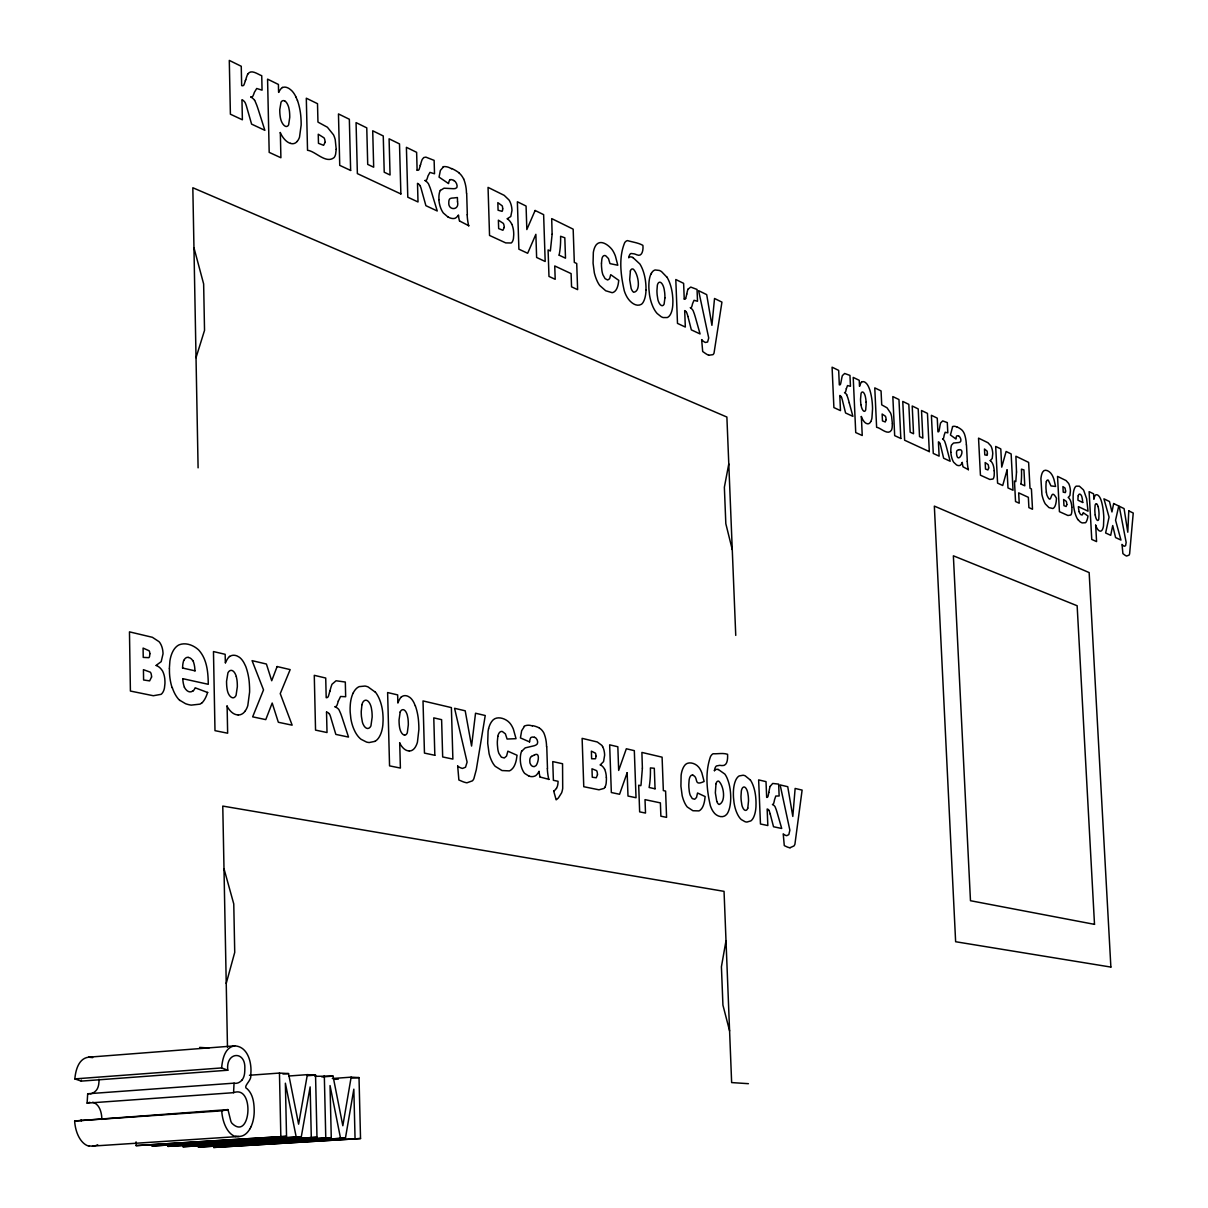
<?xml version="1.0" encoding="UTF-8"?>
<svg xmlns="http://www.w3.org/2000/svg" width="1208" height="1208" viewBox="0 0 1208 1208"><rect width="100%" height="100%" fill="white"/><g stroke="black" fill="none" stroke-linecap="round" stroke-linejoin="round"><path stroke-width="1.5" d="M645.978 290.041L645.993 287.746A29.717 12.956 80.2 0 0 645.812 284.091L645.706 282.899A23.209 10.102 80.2 0 0 642.641 269.535L642.218 268.538A20.717 9.015 80.2 0 0 639.847 263.963L632.811 257.425M169.347 668.613L169.905 660.942A28.177 15.81 82.3 0 1 179.192 644.8C185.67 642.233 193.189 645.102 198.172 649.526A25.398 14.209 82.3 0 1 199.26 650.644C207.157 659.855 208.123 672.705 208.274 684.302L182.665 678.654M233.567 1092.681L234.05 1083.153L87.686 1093.769L87.112 1103.13L233.567 1092.681C255.054 1084.558 250.751 1142.164 231.815 1123.138A14.572 8.109 87.3 0 1 230.879 1121.386L227.965 1109.608L74.76 1120.979L221.849 1110.816L227.965 1109.608M250.992 1126.762A26.168 14.541 87.3 0 0 254.208 1112.175C254.239 1104.067 253.469 1094.69 247.157 1088.816C242.008 1086.641 252.246 1080.526 250.675 1075.12C252.185 1063.976 248.395 1046.521 234.714 1045.871L88.637 1057.181C78.535 1058.374 75.606 1070.424 74.836 1078.895L81.253 1081.115L227.799 1070.228C225.428 1051.609 246.115 1050.099 244.801 1069.095A18.679 10.404 86.9 0 1 244.786 1070.907L244.59 1073.399A11.748 6.523 86.9 0 1 242.31 1079.635L241.932 1080.058M81.253 1081.115L81.344 1080.163M227.799 1070.228L221.623 1067.932C222.393 1059.582 224.673 1047.276 234.714 1045.871M360.528 1138.525L213.62 1147.464L360.528 1138.525L359.018 1077.611L351.151 1077.159L342.83 1125.735L333.031 1076.117L314.956 1076.313M345.443 1138.072L198.399 1147.102L345.443 1138.072L353.838 1089.178L355.046 1138.359M726.008 940.67L721.418 966.762L722.928 1005.116L729.587 1030.892M316.979 1137.241L167.912 1146.377L316.979 1137.241L315.545 1075.12L307.361 1074.652L298.603 1124.18L288.531 1073.58L279.456 1073.066L249.467 1075.256M301.29 1136.773L152.087 1145.999L301.29 1136.773L310.139 1086.913L311.286 1137.075M768.832 792.508L768.983 791.617A33.145 13.922 84.2 0 1 770.115 786.378M497.832 736.382L497.334 741.667A28.614 13.877 83.6 0 0 497.394 744.913L497.802 749.081A10.947 5.33 83.6 0 0 498.934 753.49L501.38 757.174L504.325 757.99L506.56 756.027L507.873 751.18L517.039 755.257L516.465 759.168A24.794 12.065 83.6 0 1 514.895 764.604A22.454 10.917 83.6 0 1 512.509 768.56L511.331 769.692A24.009 11.672 83.6 0 1 509.308 770.885L502.015 770.553L495.235 766.34A22.605 11.023 83.6 0 1 492.396 762.293A24.87 12.125 83.6 0 1 489.104 753.732L487.7 743.282L488.077 731.369A21.019 10.253 83.5 0 1 488.591 728.741M728.786 463.917L724.362 487.262L725.827 523.713L732.259 549.64M846.34 388.75L847.533 385.563L850.462 386.288L849.964 375.416L844.649 373.483L842.369 375.643A31 12.065 81.6 0 0 841.402 380.142L841.221 380.867A26.848 10.57 81.3 0 1 840.481 384.265A4.394 1.721 81.5 0 1 839.318 384.823L838.669 370.388L832.085 367.187L833.898 407.579L840.481 410.629L839.802 395.469A7.746 3.05 81.6 0 1 841.251 396.783M686.733 294.027L686.552 294.858A29.354 12.503 80.3 0 1 685.631 298.497M361.932 704.732L361.237 711.406A30.623 15.81 83.1 0 0 361.434 716.495L362.355 721.976A9.86 5.119 83.1 0 0 363.079 724.09A9.694 5.028 83.1 0 0 370.932 725.902L372.155 717.129A35.862 18.724 83 0 0 372.109 714.487A27.059 14.103 83.1 0 0 371.883 711.316L371.354 707.918A10.615 5.511 83.1 0 0 370.343 704.641A9.453 4.907 83.1 0 0 366.447 700.278A9.875 5.119 83.1 0 0 362.536 702.875A10.042 5.21 83.1 0 0 361.932 704.732M329.995 690.599L329.724 691.686M420.505 164.681L420.263 165.602M715.982 783.811L715.347 792.841L716.782 801.357M226.228 983.418L234.729 952.387L233.763 903.946L223.993 868.703M338.316 701.138L340.565 696.487L345.669 696.729L345.307 682.037L336.066 680.768L331.989 684.272A41.193 21.533 83 0 0 330.056 690.659M245.692 79.743L245.39 80.725M196.028 357.674L204.529 330.358L203.639 283.94L193.959 247.761M630.395 270.985L629.685 279.682L631.15 288.47A7.61 3.322 80.2 0 0 633.671 292.276C641.373 291.279 638.337 273.839 633.37 269.218A10.585 4.606 80.2 0 0 632.871 269.022A7.671 3.337 80.2 0 0 630.365 270.939M747.797 808.122L748.522 800.844A29.641 12.79 84.1 0 0 748.447 798.639A22.378 9.634 84.1 0 0 748.25 796.012L747.827 793.203A8.773 3.775 84.1 0 0 747.088 790.515A7.822 3.352 84.1 0 0 744.355 787.012A8.305 3.564 84.1 0 0 741.35 790.878L740.987 796.434A25.368 10.842 84.2 0 0 741.214 800.662L741.923 805.192A8.154 3.503 84.2 0 0 742.452 806.914A8.018 3.443 84.2 0 0 747.827 808.167M770.145 786.423L772.697 783.448L778.647 784.113L779.145 795.981L775.793 796.042L774.509 799.817A23.949 10.162 84.1 0 1 773.679 803.365A5.089 2.144 84.2 0 1 772.516 804.422M687.986 289.271L690.719 287.066L697.046 289.452L697.514 301.26L694.026 300.309L692.546 303.676A24.492 10.404 80.4 0 1 691.656 306.938A5.194 2.205 80.5 0 1 690.417 307.632M400.165 712.071L399.048 719.968A32.103 16.293 83.3 0 0 399.078 721.599A20.672 10.51 83.3 0 0 399.546 727.14A10.117 5.164 83.3 0 0 400.694 731.233A8.909 4.545 83.3 0 0 404.529 735.083M870.757 421.562L871.21 420.58A15.961 6.176 81.7 0 0 871.934 418.089L872.553 408.817A39.305 15.281 81.6 0 0 872.418 405.329L872.267 403.155A25.006 9.694 81.6 0 0 870.002 390.516L869.141 388.146A13.998 5.406 81.6 0 0 866.514 383.54L865.366 382.498A19.917 7.701 81.7 0 0 864.339 381.909A16.172 6.251 81.6 0 0 861.546 382.226M521.735 751.21L525.208 747.873L533.981 745.804A55.024 26.395 83.1 0 0 535.99 745.019C539.161 743.992 537.439 737.952 534.449 737.182M247.791 74.126C251.083 68.841 257.742 74.307 261.743 75.727L262.06 90.162L256.715 88.486L254.344 92.382A30.668 15.704 76.7 0 1 252.834 96.202A6.493 3.322 76.9 0 1 250.902 96.867M556.45 788.311L556.918 787.48A10.313 4.907 83.9 0 0 558.051 781.289L553.385 780.308L552.766 761.584L562.551 763.743L562.702 788.311A16.731 7.943 83.9 0 1 561.584 792.886L558.458 797.839A47.218 22.514 83.7 0 1 556.148 799.832L553.732 791.149M440.376 190.487L444.016 188.206L453.257 188.69A56.353 26.501 78.3 0 0 455.371 188.508C458.934 188.055 456.488 181.532 453.8 180.4M245.284 710.893L246.221 709.353A22.469 12.352 82.6 0 0 247.806 705.578L249.603 692.078A55.477 30.713 82.5 0 0 249.543 687.095L249.377 684.015A35.243 19.419 82.5 0 0 245.737 666.408L244.182 663.207A19.706 10.812 82.5 0 0 239.305 657.212L237.115 655.989A28.041 15.417 82.5 0 0 235.137 655.4A22.786 12.518 82.5 0 0 229.596 656.533M297.183 141.396L298.059 140.219A21.668 10.932 77.4 0 0 299.524 137.108L301.154 125.088A53.514 27.15 77.2 0 0 301.079 120.483L300.913 117.599A33.99 17.169 77.3 0 0 297.5 100.506M952.553 426.922L950.439 434.986L955.981 439.048A6.931 2.537 82.1 0 1 956.645 436.012A11.642 4.273 82.1 0 1 958.865 436.269M524.287 726.612L521.66 730.719L520.421 737.907L529.512 741.878M531.52 756.434L530.705 757.189A4.364 2.099 83.7 0 0 530.403 757.688A5.013 2.401 83.7 0 0 529.784 760.844C529.255 764.181 532.954 768.877 536.065 765.555C538.662 762.173 540.293 750.923 534.027 755.287M443.155 167.172L440.376 170.434L439.048 177.108L448.576 183.586A9.196 4.349 78.8 0 1 449.904 179.811M374.948 741.365L369.271 742.527A50.449 26.153 82.9 0 1 366.522 742.059L361.071 739.296A27.527 14.3 83.1 0 1 355.288 732.139L354.095 729.662A25.791 13.394 83.1 0 1 350.849 718.594L350.199 712.327A34.987 18.135 83.1 0 1 350.124 707.677L350.275 704.838A26.621 13.832 83.1 0 1 353.098 693.181M87.112 1103.13L89.83 1102.285M95.221 1145.682L93.469 1146.014A38.565 22.816 87.6 0 1 90.781 1146.06L89.15 1145.803M958.941 449.693C966.536 448.53 957.415 465.699 956.525 453.393A3.85 1.419 82.2 0 1 956.812 451.082A3.352 1.238 82.2 0 1 956.978 450.735L957.461 450.267A29.339 10.751 82.3 0 1 958.941 449.723M74.836 1078.895L221.623 1067.932M282.914 1073.987L288.531 1073.58M288.772 1076.011L307.361 1074.652M308.025 1075.664L315.545 1075.12M321.826 1076.932L333.031 1076.117M332.321 1078.517L351.151 1077.159M334.601 1079.363L338.361 1079.091M351.498 1078.155L359.018 1077.611M92.563 1146.09L239.078 1136.486M136.066 1141.862L136.127 1145.622L286.538 1136.335L285.375 1083.198L296.126 1136.622M286.538 1136.335L136.127 1145.622M331.264 1137.664L183.042 1146.739L331.264 1137.664L330.041 1085.569L340.475 1137.936M88.637 1057.181L92.699 1057.634M409.21 750.953L409.814 750.953A20.596 10.495 83.3 0 0 415.326 747.118L416.111 745.653A20.808 10.6 83.3 0 0 417.44 742.135L418.874 729.556A51.34 26.334 83.2 0 0 418.783 724.936L418.617 722.082A32.631 16.655 83.2 0 0 415.356 705.789M238.112 714.94L238.806 714.94A22.242 12.231 82.7 0 0 245.284 710.908M790.062 847.699L793.943 845.962A12.201 5.104 84.4 0 0 794.653 844.785A10.419 4.364 84.4 0 0 794.94 844.075L802.112 790.092L795.136 788.447L792.81 816.442L787.737 786.71L780.141 784.913L789.866 830.198L788.824 834.607L786.74 835.679A26.954 11.31 84.2 0 1 783.222 833.852L784.279 845.615L786.831 846.808A57.063 23.903 84.1 0 0 790.062 847.79M199.622 1047.396L208.924 1048M748.416 1083.682L731.64 1082.579L724.045 891.353L222.77 806.083L227.482 1047.351M235.817 1136.169L237.372 1136.441A39.305 21.865 87.2 0 0 239.954 1136.411L241.63 1136.079A29.022 16.127 87.3 0 0 249.95 1128.816M548.976 779.371L540.127 777.046M87.837 1093.814L88.32 1093.904A10.751 6.372 87.3 0 0 88.713 1093.935M92.654 1102.24C99.796 1104.172 101.759 1112.93 101.865 1119.393M182.499 668.009L195.152 670.863M234.126 1083.168L234.669 1083.274A10.963 6.1 86.9 0 0 235.032 1083.319A22.816 12.699 86.8 0 0 241.962 1080.118M290.554 143.42L291.204 143.586A21.442 10.827 77.4 0 0 297.183 141.427M692.788 775.234C699.07 777.318 692.984 786.71 704.128 781.47L701.863 772.894A19.6 8.637 84 0 0 699.976 768.983A18.346 8.079 84 0 0 698.435 766.884C695.113 762.897 687.141 760.708 684.136 766.159A26.742 11.823 84.1 0 0 683.169 767.895A21.638 9.573 84 0 0 681.493 772.969A19.071 8.441 84 0 0 681.116 775.385L680.919 786.212L682.173 795.679A22.559 9.981 84.1 0 0 684.951 803.395A20.521 9.075 84.1 0 0 687.322 807.035L692.924 810.734L698.904 810.9A21.789 9.619 84.1 0 0 700.564 809.783L701.531 808.741A20.385 8.985 84.1 0 0 703.449 805.087A22.499 9.921 84.1 0 0 704.687 800.119L705.125 796.555L697.544 793.007L696.518 797.431L694.706 799.273L692.275 798.579L690.236 795.257A9.936 4.394 84.1 0 1 689.27 791.285L688.877 787.51A25.972 11.431 84.1 0 1 688.802 784.551L689.149 779.734A9.347 4.122 84 0 1 692.924 775.083M718.171 769.375L724.815 774.056A20.249 8.803 84.1 0 1 727.065 778.043L727.442 778.979A22.68 9.875 84.1 0 1 730.417 791.663L730.523 792.856A29.037 12.654 84.1 0 1 730.704 796.51L730.704 798.85A23.843 10.374 84.1 0 1 728.409 811.429A20.083 8.743 84.1 0 1 726.461 814.615C722.686 818.813 715.921 816.019 713.369 811.821A19.751 8.607 84.1 0 1 711.527 808.605A18.196 7.928 84.1 0 1 710.349 805.63C706.665 789.79 705.004 772.199 710.485 756.616A17.878 7.792 83.9 0 1 713.082 753.762C718.262 754.003 722.837 752.735 727.578 754.305C727.76 758.307 727.76 766.204 721.916 765.6A94.677 41.193 84.6 0 0 719.575 765.359L716.48 765.947A8.698 3.79 84 0 0 714.441 770.795M708.824 355.243L712.962 354.654A12.442 5.24 80.9 0 0 713.717 353.702A10.615 4.47 80.9 0 0 714.034 353.083L721.931 302.121L714.532 298.482L711.92 325.329L706.695 294.631L698.617 290.675L708.719 337.983L707.586 342.015L705.366 342.468A27.512 11.582 80.7 0 1 701.637 339.659M529.3 776.321L524.71 773.437A14.058 6.765 83.7 0 1 523.004 770.9A13.756 6.629 83.7 0 1 520.361 760.949A14.134 6.81 83.7 0 1 521.66 751.074M207.716 692.531L195.152 687.805A15.342 8.607 82.4 0 1 192.827 691.248M968.408 469.655L963.018 466.832A13.56 4.953 82.2 0 1 962.323 463.117M468.855 225.775L459.553 220.973M1021.032 484.061L1024.777 485.812L1023.946 469.942L1021.455 469.157A42.597 15.145 82.3 0 1 1020.986 484M1082.776 502.498L1077.989 500.218A10.177 3.443 82.6 0 1 1078.246 495.703M559.183 255.205L565.51 258.195L564.816 237.795L560.603 236.27A55.961 25.504 79.4 0 1 559.123 255.13M448.183 217.183L443.396 213.046A14.36 6.81 78.9 0 1 441.599 210.086A14.043 6.674 78.9 0 1 438.881 199.607M958.865 436.088C960.647 437.205 961.855 441.207 959.937 442.188A42.34 15.493 81.8 0 1 958.744 442.536L953.505 443.049L951.481 445.163A10.872 3.986 82.1 0 0 950.907 452.351M179.811 700.293L185.473 703.66A67.648 37.841 81.9 0 0 189.384 704.793A85.813 47.958 81.7 0 0 191.242 705.125L199.984 704.143A22.892 12.805 82.4 0 0 201.525 703.101M375.099 692.003L368.017 686.884A51.657 26.848 83.3 0 0 364.997 686.053L359.214 686.627A27.376 14.224 83.1 0 0 354.11 691.369A28.614 14.858 83.1 0 0 353.113 693.196M750.123 779.84L745.2 775.823A42.763 18.362 84.3 0 0 743.131 775.234L739.205 775.929A22.665 9.739 84.2 0 0 735.808 780.021A23.677 10.177 84.2 0 0 735.174 781.591A22.031 9.468 84.1 0 0 733.422 791.346L733.377 793.716A28.962 12.427 84.2 0 0 733.498 797.567L734.041 802.746A21.336 9.166 84.2 0 0 736.427 811.821L737.303 813.83A22.786 9.785 84.2 0 0 741.334 819.598L745.094 821.727A41.752 17.924 84 0 0 746.967 822.044L750.832 820.911A21.94 9.407 84.2 0 0 753.701 817.091A22.001 9.438 84.2 0 0 755.951 806.959L756.027 803.471A29.823 12.82 84.2 0 0 755.921 799.862L755.846 798.76A22.122 9.498 84.2 0 0 750.153 779.658M1077.838 519.47L1080.043 521.75A41.012 13.892 82.5 0 0 1081.507 522.611A52.05 17.622 82.5 0 0 1082.217 522.913L1085.448 522.732A13.892 4.711 82.7 0 0 1085.992 522.188A19.826 6.72 82.6 0 0 1087.985 516.027L1083.214 512.675A9.302 3.156 82.6 0 1 1082.444 514.638M666.725 276.994L661.531 271.604A43.684 18.83 80.5 0 0 659.326 270.441L655.144 269.973A23.163 9.966 80.4 0 0 651.52 273.023M329.376 714.004L329.256 713.807A4.485 2.371 83.1 0 0 328.999 713.475A10.328 5.466 83.1 0 0 326.522 712.071M420.052 185.73L419.931 185.519A4.228 2.023 78.6 0 0 419.704 185.171A9.724 4.681 78.7 0 0 417.5 183.344L418.013 201.978L407.791 197.191L406.401 147.316L416.624 152.329L417.122 170.237M768.922 810.372L769.013 810.523A11.295 4.787 84.3 0 1 770.176 814.071M686.567 312.434L686.657 312.615A11.521 4.907 80.6 0 1 687.88 316.436M841.478 397.251L841.387 397.085A10.555 4.152 81.6 0 1 842.535 400.724L845.57 412.97L852.893 416.352L849.269 402.883M939.839 443.321L939.915 443.472A9.936 3.684 82.1 0 1 940.866 446.718L943.644 458.225L950.152 461.229L946.861 448.591A59.419 22.257 82.2 0 0 945.638 444.121L944.747 441.524A3.79 1.404 82.1 0 0 944.475 440.95A12.02 4.455 82.1 0 0 942.633 439.033M296.051 97.184L297.425 100.551M415.295 705.865L414.012 702.845A18.241 9.287 83.2 0 0 409.784 697.363L407.896 696.261A25.972 13.228 83.2 0 0 406.19 695.748A21.095 10.751 83.2 0 0 401.464 696.895M770.221 814.041L773.528 826.755L781.712 828.477L777.725 814.615A67.648 28.962 84.5 0 0 776.246 809.722L775.159 806.929A4.304 1.812 84.3 0 0 774.811 806.34A13.65 5.768 84.3 0 0 772.531 804.604M236.3 676.571L236.919 679.651A25.745 14.224 82.5 0 1 237.297 684.181A39.411 21.85 82.5 0 1 237.327 686.824L236.073 695.31A8.396 4.621 82.6 0 1 232.797 697.801A9.619 5.3 82.6 0 1 228.357 693.543A10.932 6.01 82.6 0 1 227.104 689.089A22.318 12.246 82.6 0 1 226.591 683.124A34.654 18.966 82.6 0 1 226.545 681.342L227.934 672.856A9.287 5.119 82.5 0 1 231.83 670.425A8.667 4.772 82.5 0 1 235.59 674.592A9.241 5.089 82.5 0 1 236.3 676.571M687.911 316.421L691.354 329.875L700.066 333.937L695.899 319.154A69.022 29.702 80.7 0 0 694.343 313.929L693.211 310.864A4.394 1.857 80.6 0 0 692.848 310.184A13.937 5.919 80.7 0 0 690.417 307.813M81.147 1119.756L81.314 1120.888M1046.339 492.124L1046.037 489.164A20.46 7.067 82.5 0 1 1045.932 486.869L1046.068 483.2A7.354 2.552 82.5 0 1 1046.385 481.63M962.353 463.117L962.278 462.332A19.66 7.218 82.1 0 1 960.269 465.276A24.915 9.136 82.1 0 1 956.479 464.884L953.686 462.256A10.796 3.971 82.1 0 1 952.599 460.142A10.57 3.881 82.1 0 1 950.832 452.336M539.176 772.274L539.055 771.248A25.579 12.291 83.6 0 1 535.597 775.717A32.405 15.568 83.6 0 1 529.3 776.185M458.587 216.036L458.466 215.009A26.123 12.367 78.8 0 1 454.812 218.376A33.114 15.659 78.7 0 1 448.198 217.047M701.637 339.614L702.694 351.528L705.412 353.416A58.286 24.477 80.6 0 0 708.824 355.318M457.681 766.038L458.874 779.99L462.438 781.5A67.467 33.416 83.3 0 0 466.937 782.814L472.419 780.836A14.421 7.142 83.7 0 0 473.445 779.477A12.306 6.1 83.7 0 0 473.883 778.662L476.284 769.753L485.239 715.514L475.529 713.233L471.573 746.046L465.201 710.802L454.57 708.296L467.103 762.097L465.533 767.231L462.573 768.409A31.876 15.825 83.4 0 1 457.681 766.099M1095.671 525.118L1096.577 541.607L1091.76 539.417L1089.118 491.656L1093.587 493.83L1093.874 498.919M990.243 460.58L992.206 458.511L992.75 453.725A10.132 3.639 82.2 0 0 992.689 452.683A7.912 2.839 82.2 0 0 991.345 446.885A9.302 3.337 82.2 0 0 990.802 445.827L987.978 442.747L978.54 438.126L980.428 475.197L989.85 479.47L992.976 479.032A8.154 2.929 82.3 0 0 993.459 478.338A8.532 3.065 82.3 0 0 994.199 475.318L994.29 472.585A14.662 5.285 82.3 0 0 994.214 470.833M966.475 444.846L967.306 461.365M861.364 416.473L862.24 435.514L855.732 432.57L853.21 377.394L859.235 380.309L859.507 386.183M735.748 635.393L726.884 417.047L192.827 187.753L198.097 467.843M684.241 299.101L683.622 283.351L675.801 279.516L677.492 323.382L685.329 327.051L684.679 310.592A8.456 3.609 80.6 0 1 686.401 312.087M600.301 764.845L603.562 761.614L604.634 755.181A13.001 6.025 83.7 0 0 604.559 753.837A10.162 4.711 83.7 0 0 602.596 746.559M546.771 746.861L547.481 768.635M507.284 218.724L510.788 216.504L511.966 210.479A13.364 6.161 79.2 0 0 511.89 209.135A10.449 4.817 79.2 0 0 509.836 201.419A12.261 5.647 79.2 0 0 508.961 199.939L504.219 195.364L488.047 187.376L489.542 235.439L505.714 242.899L511.15 242.989A10.751 4.968 79.4 0 0 512.011 242.189A11.234 5.194 79.4 0 0 513.445 238.474L513.717 235.001A19.343 8.954 79.3 0 0 513.687 232.736A11.703 5.406 79.3 0 0 511.875 224.341M466.681 193.371L467.33 214.843M98.98 1079.212L98.996 1079.922A18.331 10.857 87.2 0 1 98.98 1081.704L98.739 1084.15A11.521 6.81 87.2 0 1 96.323 1090.295L95.93 1090.703A22.378 13.258 87.1 0 1 90.207 1093.874M399.712 742.769L400.392 768.062L389.55 765.872L387.617 692.546L397.659 694.902L397.855 702.709M326.522 712.01L327.021 732.531L315.545 730.115L314.276 675.332L325.722 678.035L326.19 697.68A5.844 3.095 82.8 0 0 328.259 696.563A35.802 19.011 82.6 0 0 329.663 691.64M324.318 1075.618L325.767 1137.498M280.332 132.487L280.905 157.75L269.188 152.374L267.572 79.139L278.414 84.454L278.58 92.246M279.456 1073.066L280.83 1136.169M227.104 705.94L227.648 733.211L214.994 730.659L213.469 651.565L225.171 654.313L225.337 662.724M156.164 665.366L161.192 661.652L163.02 653.86A15.961 9.075 82 0 0 162.944 652.229A12.473 7.082 82 0 0 160.226 643.245A14.647 8.32 82 0 0 159.018 641.659L152.374 637.296L129.467 631.86L130.404 691.051L153.325 695.732L161.057 694.343A12.85 7.308 82.4 0 0 162.31 693.09A13.424 7.641 82.4 0 0 164.439 688.092L164.937 683.713A23.118 13.167 82.3 0 0 164.922 680.919A13.983 7.958 82.3 0 0 162.567 671.044A18.029 10.253 82.4 0 0 156.164 665.563M89.135 1146.196A27.074 16.021 87.7 0 1 74.639 1120.994M97.697 1144.731A28.464 16.821 87.7 0 1 96.066 1145.441M235.787 1136.577A27.603 15.342 87.3 0 1 221.728 1110.832M250.977 1126.747A31.015 17.244 87.3 0 1 249.92 1128.77M849.269 402.883A63.148 25.051 81.7 0 0 847.925 398.127L846.944 395.348A4.017 1.57 81.6 0 0 846.642 394.729M844.588 392.645A12.759 4.998 81.6 0 1 846.657 394.654M844.573 392.479A4.756 1.857 81.5 0 0 845.6 391.8A22.408 8.788 81.4 0 0 846.31 388.704M859.552 386.303A21.155 8.184 81.7 0 1 861.5 382.106M861.304 416.594A16.746 6.478 81.7 0 0 867.178 423.691L867.54 423.812A15.795 6.115 81.7 0 0 870.757 421.592M860.957 404.725A15.855 6.131 81.7 0 1 860.594 400.512A24.643 9.498 81.7 0 1 860.534 399.274L861.047 393.476A6.599 2.552 81.6 0 1 862.98 392.117A6.146 2.386 81.6 0 1 865.004 395.348A6.553 2.537 81.6 0 1 865.396 396.798L865.789 399.002A18.256 7.082 81.6 0 1 866.076 402.204M860.987 404.725A7.761 3.005 81.7 0 0 861.727 407.926A6.825 2.643 81.7 0 0 864.082 411.279A5.965 2.31 81.7 0 0 865.698 409.859L866.151 404.061A27.905 10.857 81.6 0 0 866.076 402.204M942.633 438.881A4.485 1.661 82 0 0 943.539 438.202A21.095 7.822 81.9 0 0 944.143 435.257L945.2 432.253L947.812 432.857L947.298 422.589L942.693 420.913L940.579 423.011A29.203 10.751 82.1 0 0 939.733 427.285L939.597 427.979A25.262 9.392 81.9 0 1 938.963 431.211A4.137 1.54 82 0 1 937.921 431.769L937.257 418.134L931.398 415.295L933.271 453.438L939.129 456.141L938.42 441.841A7.293 2.703 82.1 0 1 939.718 443.034M968.318 469.731A20.823 7.565 82.3 0 1 967.215 461.32M966.34 444.771A14.209 5.194 82.1 0 0 964.452 434.004A13.877 5.074 82.1 0 0 961.704 429.867A66.244 24.341 82.4 0 0 957.37 427.119M952.493 426.59A32.435 11.914 82.2 0 1 957.37 427.375M990.258 460.701A11.446 4.122 82.3 0 1 992.991 464.476A8.879 3.186 82.3 0 1 994.199 470.833M1046.339 492.124A7.822 2.703 82.5 0 0 1047.019 495.325C1052.425 507.315 1049.677 485.933 1056.471 498.24L1056.26 500.942A17.712 6.131 82.5 0 1 1055.55 504.627A16.051 5.557 82.5 0 1 1054.403 507.179L1053.814 507.873A17.154 5.934 82.5 0 1 1052.787 508.508L1048.982 507.602L1045.388 504.008A16.142 5.602 82.5 0 1 1043.833 500.912A17.758 6.161 82.5 0 1 1041.93 494.601L1040.918 478.806A15.009 5.21 82.5 0 1 1041.13 477.009A17.033 5.904 82.5 0 1 1042.081 473.309A21.049 7.293 82.5 0 1 1042.67 472.086C1044.784 467.964 1050.19 471.633 1051.715 474.457A14.436 4.998 82.5 0 1 1052.727 476.269A15.432 5.345 82.5 0 1 1053.995 479.546L1055.581 486.462L1050.945 485.903L1048.302 480.18A7.323 2.537 82.5 0 0 1046.37 481.569M1071.828 507.179A13.922 4.772 82.6 0 1 1071.904 508.855L1071.843 511.452A8.094 2.763 82.6 0 1 1071.194 514.351A7.746 2.643 82.6 0 1 1070.756 515.031L1067.947 515.499L1059.431 511.664L1057.529 476.39L1066.06 480.558L1068.612 483.426A8.833 3.02 82.5 0 1 1069.095 484.453A7.52 2.567 82.5 0 1 1070.348 489.919A9.619 3.292 82.5 0 1 1070.409 490.901L1069.941 495.491L1068.189 497.5A10.872 3.715 82.6 0 1 1070.696 501.154A8.426 2.884 82.6 0 1 1071.813 507.179M1079.182 511.769A9.498 3.216 82.7 0 1 1078.382 506.635L1088.03 511.18L1086.641 498.768L1083.772 490.508A15.402 5.225 82.6 0 0 1083.334 489.784L1079.378 486.175L1076.147 486.16A17.078 5.798 82.6 0 0 1073.142 495.431L1073.142 500.006A19.887 6.75 82.6 0 0 1074.652 511.543A16.383 5.557 82.6 0 0 1077.838 519.576M1082.398 514.472A7.323 2.491 82.7 0 1 1079.182 511.83M1082.685 502.452A9.755 3.307 82.6 0 0 1081.704 496.231A6.538 2.22 82.6 0 0 1079.877 494.178A6.463 2.189 82.6 0 0 1078.276 495.763M1093.919 499.025A18.211 6.1 82.7 0 1 1095.294 495.265A13.922 4.666 82.7 0 1 1097.377 494.933A17.139 5.738 82.7 0 1 1098.148 495.356L1099.008 496.201A12.035 4.032 82.7 0 1 1101.016 500.036L1101.651 502.09A21.502 7.218 82.7 0 1 1103.493 512.902L1103.659 514.774A33.794 11.37 82.7 0 1 1103.825 517.809L1103.493 525.918A13.726 4.606 82.7 0 1 1102.98 528.123L1102.662 528.998A13.59 4.56 82.7 0 1 1100.322 531.143L1100.065 531.097A14.405 4.832 82.7 0 1 1095.626 525.223M1095.203 514.94A13.635 4.575 82.7 0 1 1094.871 511.301A21.2 7.097 82.7 0 1 1094.81 510.229L1095.112 505.171A5.678 1.903 82.7 0 1 1096.517 503.872M1095.233 514.94A6.674 2.235 82.7 0 0 1095.822 517.673A5.874 1.978 82.7 0 0 1097.604 520.437A5.119 1.721 82.7 0 0 1098.782 519.123L1099.023 514.049A23.994 8.079 82.7 0 0 1098.948 512.449A15.689 5.27 82.7 0 0 1098.691 509.685L1098.374 507.798A5.647 1.887 82.7 0 0 1098.057 506.545M1096.517 503.842A5.285 1.782 82.7 0 1 1098.057 506.56M184.356 687.11A15.674 8.773 82.4 0 1 182.801 678.685M172.08 687.669A32.812 18.407 82.4 0 1 169.467 668.658M179.766 700.474A27.044 15.191 82.4 0 1 172.261 687.518M207.595 692.411A32.707 18.316 82.3 0 1 201.6 703.313M192.736 690.976A12.08 6.78 82.4 0 1 184.341 687.216M192.993 660.61A16.097 9.03 82.3 0 1 194.926 670.802M188.312 657.514A10.796 6.04 82.3 0 1 192.827 660.731M183.812 660.489A10.676 5.98 82.3 0 1 188.297 657.333M182.619 668.039A16.776 9.392 82.3 0 1 183.722 660.399M225.443 662.875A29.792 16.338 82.5 0 1 229.535 656.367M238.112 714.864A23.601 12.971 82.6 0 1 226.998 706.121M329.422 713.913A14.073 7.444 83.1 0 1 331.067 718.473L335.839 734.404L348.523 737.076L342.8 719.651A84.439 45.194 83.4 0 0 340.671 713.52L339.086 709.972A5.345 2.809 83 0 0 338.572 709.217A16.988 8.954 83.1 0 0 335.054 706.906M335.054 706.68A6.327 3.337 82.9 0 0 336.896 705.487A29.853 15.779 82.7 0 0 338.27 701.093M374.948 741.365A26.516 13.741 83.1 0 0 379.267 736.94A26.576 13.771 83.1 0 0 382.861 724.891L383.072 720.723A36.044 18.724 83.1 0 0 383.012 716.374L382.936 715.045A26.727 13.862 83.1 0 0 375.159 691.791M397.961 702.845A27.588 14.028 83.2 0 1 401.403 696.744M409.21 750.878A21.85 11.129 83.3 0 1 399.621 742.935M404.529 735.128A7.777 3.971 83.3 0 0 407.307 732.773L408.319 724.891A36.466 18.724 83.2 0 0 408.274 722.429A23.828 12.201 83.2 0 0 407.926 718.216L407.353 715.378A8.562 4.364 83.2 0 0 406.749 713.535A8.018 4.092 83.2 0 0 403.487 709.7A8.607 4.394 83.2 0 0 400.15 712.041M497.832 736.382A10.298 5.013 83.5 0 1 498.526 734.056A10.253 4.998 83.5 0 1 502.317 731.504L505.397 733.845L507.088 739.039L516.027 738.677L513.385 729.194A21.593 10.495 83.5 0 0 511.135 724.845A20.204 9.815 83.5 0 0 509.278 722.505C505.095 718.065 495.944 715.287 491.882 721.327A29.475 14.36 83.6 0 0 490.674 723.199A23.858 11.627 83.5 0 0 488.576 728.726M529.587 741.939A9 4.319 83.6 0 1 530.75 737.665A15.145 7.263 83.7 0 1 534.449 737.424M540.067 777.091A17.607 8.396 83.8 0 1 539.1 772.289M548.825 779.492A27.014 12.79 83.8 0 1 547.33 768.605M546.56 746.801A18.452 8.833 83.6 0 0 543.842 732.954A18.029 8.622 83.6 0 0 539.432 728.182M532.335 725.63A86.266 41.434 84.2 0 1 539.432 727.986M524.197 726.174A42.204 20.279 83.8 0 1 532.32 725.963M531.52 756.404A38.173 18.286 84 0 1 534.027 755.317M556.48 788.371A29.928 14.269 83.8 0 1 553.717 791.089M600.301 764.996A14.692 6.81 83.9 0 1 604.619 769.254M602.581 746.604A11.929 5.527 83.7 0 0 601.78 745.321L597.311 741.984L582.12 738.36L583.766 786.71L598.957 789.805L604.045 788.401A10.464 4.847 83.9 0 0 604.846 787.344M604.846 787.344A10.947 5.074 83.9 0 0 606.174 783.177L606.416 779.568A18.83 8.743 83.9 0 0 606.356 777.288M604.634 769.269A11.4 5.285 83.9 0 1 606.341 777.273M714.381 770.568A14.843 6.463 84 0 1 718.171 769.572M715.951 783.781A7.49 3.262 84.1 0 1 718.292 781.108A10.343 4.5 84.1 0 1 718.76 781.183C723.97 785.88 726.084 801.719 719.153 804.513A7.444 3.246 84.1 0 1 716.767 801.387M768.786 792.463A28.705 12.231 84 0 1 767.986 796.465A4.696 1.993 84.1 0 1 766.672 797.386L766.008 781.636L758.639 779.9L760.466 823.992L767.835 825.547L767.156 809.013A8.29 3.518 84.3 0 1 768.771 810.055M686.763 294.072A33.839 14.269 80.6 0 1 687.956 289.21M685.631 298.527A4.802 2.038 80.5 0 1 684.226 299.025M666.771 276.813A22.62 9.724 80.4 0 1 672.69 297.213L672.796 298.346A30.487 13.122 80.4 0 1 672.886 301.924L672.765 305.307A22.484 9.664 80.4 0 1 667.239 317.553L663.147 317.553A42.703 18.331 80.3 0 1 661.169 316.707L657.182 313.521A23.284 10.026 80.4 0 1 652.909 306.696L652.003 304.461A21.804 9.392 80.4 0 1 649.511 294.843L648.968 289.588A29.596 12.729 80.4 0 1 648.847 285.767L648.923 283.457A22.529 9.694 80.4 0 1 650.81 274.352M650.825 274.367A24.205 10.419 80.4 0 1 651.52 273.038M628.824 257.742A8.894 3.866 80.1 0 1 631.014 253.484L634.321 253.891A96.61 42.28 80.7 0 1 636.812 254.812C642.505 257.349 643.426 249.12 642.883 245.345C638.126 242.717 632.992 242.219 627.465 240.603A18.301 7.973 80 0 0 624.702 242.657C618.436 257.697 620.806 275.288 624.279 290.796A18.603 8.124 80.2 0 0 625.518 294.072A20.204 8.818 80.2 0 0 627.465 297.772C630.168 302.106 636.072 307.345 641.373 304.31A20.551 8.954 80.2 0 0 643.471 301.728A24.402 10.63 80.2 0 0 646.008 290.071M628.764 257.5A15.191 6.614 80.1 0 1 632.811 257.621M507.3 218.89A15.085 6.976 79.4 0 1 511.86 224.326M449.92 179.735A15.462 7.308 78.8 0 1 453.785 180.626M438.987 199.652A14.436 6.855 78.9 0 1 440.286 190.32M459.508 221.004A17.954 8.456 79.1 0 1 458.511 216.036M468.689 225.836A27.558 12.895 79.2 0 1 467.164 214.767M463.676 178.95A18.86 8.879 78.8 0 1 466.454 193.235M459.055 173.016A18.407 8.667 78.8 0 1 463.646 178.98M451.611 168.501A87.882 41.812 79.3 0 1 459.07 172.835M443.064 166.719A43.08 20.415 78.9 0 1 451.611 168.833M420.097 185.67A13.258 6.372 78.6 0 1 421.577 190.169L425.896 205.677L437.236 210.977L432.056 193.899A79.456 38.656 78.7 0 0 430.139 187.859L428.689 184.28A5.043 2.416 78.7 0 0 428.236 183.48A16.006 7.671 78.7 0 0 425.08 180.596M425.08 180.4A5.965 2.854 78.5 0 0 426.726 179.72A28.161 13.484 78.4 0 0 427.934 176.051L429.957 172.397L434.518 173.771L434.125 160.377L425.865 157.131L423.751 157.569L422.241 159.396A38.852 18.467 78.7 0 0 420.55 164.741M420.218 165.541A33.794 16.233 78.2 0 1 418.98 169.648A5.527 2.643 78.4 0 1 417.122 170.132M284.62 100.838A8.365 4.213 77.3 0 1 288.108 105.625A8.909 4.5 77.3 0 1 288.772 107.618L289.361 110.608A24.839 12.578 77.2 0 1 289.709 114.866A38.007 19.298 77.2 0 1 289.754 117.327L288.621 124.847A8.094 4.092 77.4 0 1 285.586 126.357A9.287 4.696 77.4 0 1 281.449 121.359A10.54 5.315 77.4 0 1 280.286 116.95A21.533 10.842 77.4 0 1 279.788 111.332A33.431 16.791 77.4 0 1 279.758 109.686L281.026 102.212A8.969 4.53 77.3 0 1 284.62 100.883M278.686 92.412A28.735 14.466 77.4 0 1 282.461 87.384M290.554 143.344A22.756 11.476 77.4 0 1 280.226 132.638M296.051 97.168A19.011 9.573 77.3 0 0 291.521 90.479L289.482 88.833A27.059 13.635 77.3 0 0 287.655 87.822A21.986 11.068 77.3 0 0 282.521 87.55M254.571 100.34A5.481 2.809 77.1 0 1 255.114 101.23L256.745 105.141A86.523 45.104 77.1 0 1 258.95 111.725L264.869 130.328L251.596 124.122L246.749 107.225A14.421 7.429 77 0 0 244.982 102.333L244.801 102.167A4.606 2.356 77 0 0 244.529 101.774A10.585 5.436 77 0 0 241.962 99.705L242.385 119.803L230.396 114.201L229.293 60.4L241.253 66.274L241.66 85.572A6.01 3.08 76.8 0 0 243.85 85.073A36.814 18.905 76.5 0 0 245.33 80.664M250.902 97.093A17.41 8.924 77.1 0 1 254.601 100.234M245.752 79.819A42.235 21.457 77.2 0 1 247.746 74.066M642.384 768.182L641.055 784.611L640.814 785.683L638.685 785.215L639.651 811.867L645.51 813.06L645.012 799.636L660.383 802.882L660.882 816.2L666.574 817.363L665.593 791.089L663.343 790.591L662.09 757.174L641.901 752.433L642.384 768.182M886.083 419.75L885.268 421.969L882.474 420.928L882.142 414.042L885.404 416.231A2.809 1.072 81.8 0 1 885.826 417.409L886.008 418.512A5.255 2.008 81.8 0 1 886.083 419.357L886.083 419.75M149.852 653.77L149.565 656.397A3.926 2.235 82 0 1 148.871 657.681L143.239 657.394L143.088 648.077L149.128 650.78A3.322 1.887 82 0 1 149.701 652.32L149.852 653.77M504.219 227.466L502.906 230.275L498.662 228.584L498.391 220.188L503.283 223.344A3.458 1.601 79.3 0 1 503.887 224.824L504.144 226.183A6.568 3.05 79.3 0 1 504.204 227.225L504.219 227.466M552.131 234.246L550.35 251.007L548.085 249.935L548.976 276.421L555.197 279.305L554.744 265.956L571.097 273.612L571.55 286.84L577.62 289.648L576.714 263.51L574.313 262.378L573.166 229.158L551.694 218.603L552.131 234.246M664.928 297.863L664.113 304.114A8.199 3.533 80.4 0 1 658.436 301.381A8.335 3.594 80.4 0 1 657.877 299.524L657.152 294.873A25.927 11.114 80.4 0 1 656.941 290.66L657.348 285.284A8.486 3.654 80.4 0 1 657.786 283.91A8.365 3.594 80.4 0 1 660.565 282.4A8.003 3.443 80.4 0 1 663.449 286.598A8.969 3.866 80.4 0 1 664.204 289.452L664.642 292.336A22.877 9.875 80.3 0 1 664.853 294.978A30.321 13.107 80.3 0 1 664.913 297.168L664.928 297.863M1066.815 504.612L1066.135 506.499L1063.961 505.669L1063.629 499.508L1066.226 501.32A2.491 0.846 82.6 0 1 1066.573 502.347L1066.74 503.328A4.726 1.616 82.6 0 1 1066.8 504.083L1066.815 504.612M457.515 201.781C459.795 210.675 447.685 210.841 448.817 202.219A5.119 2.416 78.9 0 1 449.451 199.305A4.455 2.114 78.9 0 1 449.769 198.882L450.629 198.384A38.913 18.437 79.2 0 1 453.257 198.006L457.409 197.538L457.515 201.781M892.38 423.797L892.153 427.572A10.026 3.835 81.8 0 1 891.398 430.244C887.865 435.861 880.541 427.647 876.615 427.3L874.773 387.874L881.055 390.909L881.719 404.861L887.034 407.821L890.553 412.985A10.147 3.881 81.8 0 1 891.625 416.549L892.38 423.797M1016.517 472.011L1015.807 481.614L1014.463 480.995L1015.535 501.531L1019.22 503.207L1018.676 492.849L1028.355 497.319L1028.899 507.617L1032.508 509.248L1031.421 488.923L1030.001 488.259L1028.627 462.392L1015.898 456.231L1016.517 472.011M325.073 142.363L323.608 145.307L318.474 143.314L318.248 134.209L324.016 137.848A3.79 1.887 77.8 0 1 324.71 139.479L324.997 140.974A7.112 3.549 77.7 0 1 325.073 142.091L325.073 142.363M601.478 263.148L601.463 263.827A26.591 11.703 80.1 0 0 601.539 266.757L601.916 270.592A10.177 4.485 80 0 0 602.928 274.79L605.087 278.64L607.669 280.014L609.602 278.746L610.72 274.684L618.768 280.362L618.285 283.744A23.043 10.162 80 0 1 616.941 288.274A20.868 9.211 80 0 1 614.872 291.294L613.86 292.064A22.318 9.845 80 0 1 612.079 292.668L605.706 290.766L599.757 285.511A21.004 9.287 80 0 1 597.265 281.253A23.103 10.208 80 0 1 594.336 272.857L593.068 263.178L593.324 252.578A19.539 8.637 80 0 1 593.762 250.328A22.167 9.8 80 0 1 595.559 245.828A27.376 12.095 80 0 1 596.601 244.393C601.252 239.516 608.636 245.299 611.807 249.256A18.784 8.275 80 0 1 613.438 251.762A20.068 8.849 80 0 1 615.431 256.156L617.801 265.247L609.98 263.616L608.47 258.572L605.767 255.824A9.528 4.213 80 0 0 602.43 257.198A9.573 4.228 80 0 0 601.871 259.207L601.478 263.148M988.673 467.994L987.902 469.957L985.501 469.036L985.169 462.558L988.038 464.536A2.627 0.951 82.3 0 1 988.416 465.624L988.597 466.666A4.983 1.797 82.3 0 1 988.657 467.451L988.673 467.994M595.937 756.072L595.801 757.733A3.201 1.48 83.7 0 1 595.348 758.805L591.633 758.76L591.376 751.149L595.408 753.143A2.703 1.253 83.7 0 1 595.816 754.381L595.937 756.072M1065.592 491.007L1065.532 491.852A2.371 0.815 82.5 0 1 1065.305 492.592L1063.236 492.185L1062.934 486.613L1065.048 488.092L1065.592 491.007M597.477 774.796L596.254 777.771L592.267 777.227L591.98 768.786L596.571 770.629A3.367 1.57 83.9 0 1 597.145 771.972L597.386 773.286A6.387 2.975 83.9 0 1 597.462 774.313L597.477 774.796M151.559 677.039L149.626 680.889L143.601 679.983L143.435 669.655L150.336 672.192A4.137 2.356 82.3 0 1 151.166 673.868L151.483 675.483A7.852 4.485 82.3 0 1 151.559 676.752L151.559 677.039M502.694 208.818L502.528 210.418A3.292 1.525 79.2 0 1 502.045 211.34L498.074 210.222L497.847 202.657L502.135 205.783A2.778 1.283 79.1 0 1 502.558 207.127L502.694 208.818M987.389 453.695L987.329 454.586A2.491 0.891 82.2 0 1 987.072 455.356L984.777 454.857L984.475 449.014L987.011 451.037A2.099 0.755 82.2 0 1 987.283 452.034L987.389 453.695M1128.785 510.878L1127.789 532.215L1124.074 508.598L1119.227 506.243L1126.158 542.452L1125.584 545.714L1124.27 546.273A21.2 6.991 82.8 0 1 1122.021 544.4L1122.896 553.611L1124.527 554.865A44.922 14.783 82.7 0 0 1126.581 556.042L1129.012 555.167A9.588 3.156 82.9 0 0 1129.435 554.336A8.184 2.703 82.9 0 0 1129.616 553.838L1133.24 513.038L1128.785 510.878M336.217 149.354L335.613 154.246A13.545 6.735 77.8 0 1 334.118 157.553C325.888 164.288 315.379 151.015 307.527 150.29L306.303 98.195L317.508 103.692L317.961 122.099L327.398 127.233L333.499 134.813A13.711 6.81 77.8 0 1 335.235 139.705L336.217 149.354M1113.655 503.54L1111.949 511.95L1109.488 501.531L1103.946 498.844L1109.065 517.13L1105.622 532.97L1110.696 535.31L1112.719 525.556L1115.573 537.56L1120.948 540.051L1115.558 520.21L1118.744 506.016L1113.655 503.54M1007.049 469.972L1002.715 485.495L997.582 483.125L995.679 446.431L1000.798 448.908L1001.734 467.134L1006.113 451.49L1011.141 453.921L1013.029 490.252L1007.985 487.926L1007.049 469.972M627.148 772.758L619.568 794.26L611.339 792.524L609.663 744.838L617.832 746.77L618.677 770.417L626.333 748.764L634.321 750.651L636.027 797.733L627.994 796.042L627.148 772.758M277.115 666.544L271.709 680.738L266.409 664.023L252.079 660.655L263.525 689.889L252.653 716.842L265.775 719.621L272.193 703.041L278.338 722.263L292.155 725.178L280.241 693.634L290.162 669.61L277.115 666.544M535.114 210.479L526.839 229.565L526.069 206.039L517.371 201.766L518.896 249.18L527.654 253.272L535.869 234.322L536.624 257.47L545.186 261.487L543.63 214.647L535.114 210.479M1110.877 967.08L955.634 941.727L934.343 506.107L1089.148 572.577L1110.877 967.08M1094.508 924.362L970.477 900.715L953.369 555.816L1077.143 605.752L1094.508 924.362M434.835 755.287L424.461 753.097L423.011 700.927L451.384 707.601L452.879 759.092L442.672 756.948L441.615 719.666L433.778 717.869L434.835 755.287M655.053 788.794L649.119 787.495A54.496 24.93 83.8 0 0 650.402 767.911L654.298 768.273L655.053 788.794M900.821 438.474L894.675 435.635L892.833 396.586L898.963 399.546L900.821 438.474M929.314 451.626L904.626 440.225L902.769 401.434L908.824 404.363L910.168 432.192L913.535 433.763L912.206 405.994L918.201 408.908L919.53 436.571L922.852 438.126L921.523 410.509L927.457 413.393L929.314 451.626M350.637 170.449L339.735 165.36L338.466 113.93L349.339 119.26L350.637 170.449M400.875 193.959L357.372 173.605L356.058 122.612L366.764 127.867L367.715 164.394L373.68 167.217L372.713 130.781L383.253 135.96L384.219 172.215L390.063 174.994L389.082 138.814L399.501 143.918L400.875 193.959"/></g></svg>
